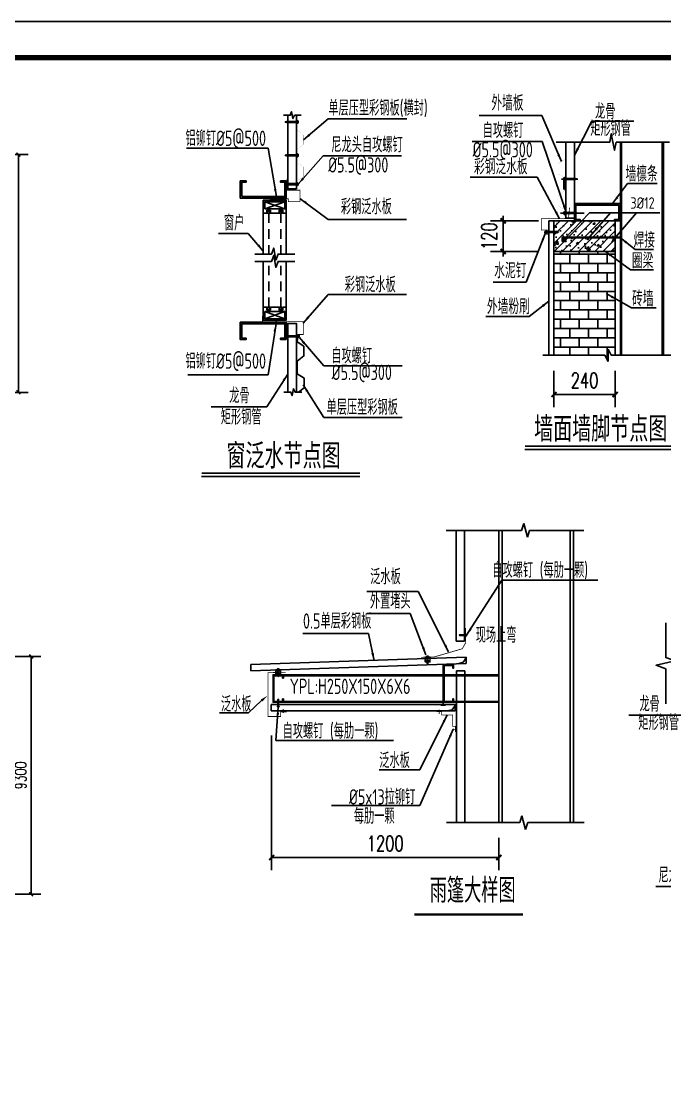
# Model space of a CAD drawing. Extents: x 180850 to 1400258, y 48356 to 327067.
# Drawn here: x 743528 to 768697, y 274972 to 316984 of the extents above; entities that cross this region are included whole.
import ezdxf
from ezdxf.enums import TextEntityAlignment as Align

# ---------------------------------------------------------------- set-up
doc = ezdxf.new("R2010")
doc.units = 0
doc.header["$LTSCALE"] = 1000
doc.linetypes.add('x2', pattern=[1.25, 0.75, -0.5])
for name, color, linetype in [('8', 3, 'Continuous'), ('ADIM', 3, 'Continuous'), ('AXIS', 3, 'Continuous'), ('BOLT', 251, 'Continuous'), ('E_LINE', 7, 'Continuous'), ('GZ', 50, 'Continuous'), ('LT', 27, 'Continuous'), ('PUB_DIM', 3, 'Continuous'), ('PUB_TEXT', 7, 'Continuous'), ('PUB_TITLE', 4, 'Continuous'), ('TEXT', 7, 'Continuous'), ('THIN', 7, 'Continuous'), ('WINDOW', 4, 'Continuous')]:
    doc.layers.add(name, color=color, linetype=linetype)
doc.styles.add('_TCH_DIM_T3', font='SIMPLEX', dxfattribs={"width": 0.705882, "bigfont": 'GBCBIG'})
doc.styles.add('C', font='tssdeng.shx', dxfattribs={"height": 3, "bigfont": 'tssdchn.shx'})
doc.styles.add('TSSD_Norm', font='tssdeng.shx', dxfattribs={"bigfont": 'hztxt.shx'})
doc.styles.add('标准字体', font='tssdeng.shx', dxfattribs={"width": 0.7, "bigfont": 'tssdchn.shx'})
doc.dimstyles.new('_TCH_ARCH&&150', dxfattribs={"dimtxt": 446.25, "dimasz": 150, "dimexe": 375, "dimexo": 450, "dimgap": 189.375, "dimtad": 1, "dimdec": 0, "dimzin": 0, "dimdsep": 46, "dimtxsty": '_TCH_DIM_T3', "dimblk": 'ARCHTICK', "dimcen": 0.09, "dimclrd": 3, "dimclre": 3, "dimclrt": 7, "dimazin": 2, "dimtfac": 1, "dimtdec": 0, "dimtix": 1, "dimtmove": 2, "dimatfit": 3, "dimfxl": 1, "dimtolj": 1, "dimtzin": 0, "dimarcsym": 0})
doc.dimstyles.new('TCH-200-1', dxfattribs={"dimtxt": 595, "dimasz": 200, "dimexe": 500, "dimexo": 600, "dimgap": 252.5, "dimtad": 1, "dimdec": 0, "dimzin": 0, "dimdsep": 46, "dimtxsty": '_TCH_DIM_T3', "dimblk": 'ARCHTICK', "dimcen": 0.09, "dimclrd": 3, "dimclre": 3, "dimclrt": 7, "dimazin": 2, "dimtfac": 1, "dimtdec": 0, "dimtix": 1, "dimtmove": 2, "dimatfit": 3, "dimfxl": 1, "dimtolj": 1, "dimtzin": 0, "dimarcsym": 0})

# ---------------------------------------------------------------- blocks, each defined once
blk = doc.blocks.new('_ArchTick')
at = {"color": 0, "linetype": 'ByBlock', "const_width": 0.4}
blk.add_lwpolyline([(-0.5, -0.5), (0.5, 0.5)], dxfattribs=at)
blk = doc.blocks.new('*D394')
at = {"layer": 'AXIS', "color": 3, "lineweight": -2, "transparency": 16777216}
for p, q in [((753320, 289057), (753320, 283782)), ((762211, 285048), (762211, 283782)), ((753320, 284282), (762211, 284282))]:
    blk.add_line(p, q, dxfattribs=at)
at = {"layer": 'Defpoints', "color": 0, "transparency": 16777216}
for p in [(753320, 289657), (762211, 285648), (762211, 284282)]:
    blk.add_point(p, dxfattribs=at)
at = {"layer": 'AXIS', "color": 3, "lineweight": -2, "transparency": 16777216, "xscale": 200, "yscale": 200, "zscale": 200, "rotation": 180}
blk.add_blockref('_ArchTick', (753320, 284282), dxfattribs=at)
at = {"layer": 'AXIS', "color": 3, "lineweight": -2, "transparency": 16777216, "xscale": 200, "yscale": 200, "zscale": 200}
blk.add_blockref('_ArchTick', (762211, 284282), dxfattribs=at)
at = {"layer": 'AXIS', "color": 7, "transparency": 16777216, "insert": (757765, 284832), "char_height": 595, "attachment_point": 5, "style": '_TCH_DIM_T3'}
blk.add_mtext('\\A1;1200', dxfattribs=at)
blk = doc.blocks.new('MD')
at = {"linetype": 'Continuous', "ltscale": 20}
blk.add_hatch(color=256, dxfattribs=at).paths.add_polyline_path([(8.6, -7.8), (8.6, -2.6), (-13.3, -4.2), (-13.2, 4.1), (8.6, 2.4), (8.6, 7.6, -0.696305)])
blk = doc.blocks.new('*X252')
at = {"color": 0}
for p, q in [((903710.7, -307545.5), (903713.7, -307542.6)), ((903710.7, -307554.3), (903716.7, -307548.3)), ((903710.7, -307563.2), (903716.7, -307557.2)), ((903710.7, -307572), (903716.7, -307566)), ((903710.7, -307580.9), (903716.7, -307574.9)), ((903710.7, -307589.7), (903716.7, -307583.7)), ((903710.7, -307598.5), (903716.7, -307592.5)), ((903712.2, -307606), (903716.1, -307602))]:
    blk.add_line(p, q, dxfattribs=at)
blk = doc.blocks.new('AUDIT_I_040821143925-1')
at = {"linetype": 'Continuous', "ltscale": 20, "xscale": -0.899999999919668, "yscale": 0.8999999999068677, "zscale": 0.9, "rotation": 269.9996944201824}
blk.add_blockref('*X252', (276843.2, -813343.8), dxfattribs=at)
blk = doc.blocks.new('GD')
at = {"linetype": 'Continuous', "ltscale": 20}
for p, q in [((0, 1.3), (15, 3.6)), ((0, -1.3), (0, 1.3)), ((15, 3.6), (137.5, 3.6)), ((108.1, -3.6), (108.1, 3.6)), ((137.5, -9.7), (137.5, 9.7)), ((137.5, 9.7), (140.8, 9.7)), ((140.8, -9.7), (140.8, 9.7)), ((148.5, 7.5), (140.8, 7.5)), ((148.5, 3.4), (140.8, 3.4)), ((150, -5.5), (150, 5.4)), ((0, -1.3), (15, -3.6)), ((15, -3.6), (137.5, -3.6)), ((137.5, -9.7), (140.8, -9.7)), ((148.5, -3.4), (140.8, -3.4)), ((148.5, -7.5), (140.8, -7.5))]:
    blk.add_line(p, q, dxfattribs=at)
blk.add_ellipse((148.5, 5.4), major_axis=(0, 2.08), ratio=0.698493, start_param=3.141597, end_param=6.28319, dxfattribs=at)
at = {"linetype": 'Continuous', "ltscale": 20, "extrusion": (0, 0, -1)}
for centre, major_axis, ratio, start_param, end_param in [((148.5, 0), (0, 3.37), 0.429967, -0.000017, 3.141602), ((148.5, -5.5), (0, 2.08), 0.698493, -0.000005, 3.141588)]:
    blk.add_ellipse(centre, major_axis=major_axis, ratio=ratio, start_param=start_param, end_param=end_param, dxfattribs=at)
at = {"layer": 'PUB_TEXT', "xscale": 1.825602383585646, "yscale": 1.341960000107064, "zscale": 1.34196}
blk.add_blockref('AUDIT_I_040821143925-1', (0, 0), dxfattribs=at)
blk = doc.blocks.new('*D364')
at = {"layer": 'Defpoints', "color": 0, "transparency": 16777216}
for p in [(740843, 311778), (740810, 302478), (743410, 302478)]:
    blk.add_point(p, dxfattribs=at)
at = {"layer": 'PUB_DIM', "color": 3, "lineweight": -2, "transparency": 16777216}
for p, q in [((741293, 311778), (743785, 311778)), ((743410, 311778), (743410, 302478)), ((741260, 302478), (743785, 302478))]:
    blk.add_line(p, q, dxfattribs=at)
at = {"layer": 'PUB_DIM', "color": 3, "lineweight": -2, "transparency": 16777216, "xscale": 150, "yscale": 150, "zscale": 150}
for p, rotation in [((743410, 311778), 90), ((743410, 302478), 270)]:
    blk.add_blockref('_ArchTick', p, dxfattribs=dict(at, rotation=rotation))
at = {"layer": 'PUB_DIM', "color": 7, "transparency": 16777216, "insert": (742998, 307128), "char_height": 446.2, "attachment_point": 5, "rotation": 90, "style": '_TCH_DIM_T3'}
blk.add_mtext('\\A1;9300', dxfattribs=at)
blk = doc.blocks.new('$五金$00000002')
at = {"layer": 'E_LINE'}
blk.add_blockref('MD', (-0.4, 0.1, 0), dxfattribs=at)
blk = doc.blocks.new('*D367')
at = {"layer": 'AXIS', "color": 3, "lineweight": -2, "transparency": 16777216}
for p, q in [((764369, 303325), (764369, 301893)), ((766768, 303325), (766768, 301893)), ((764369, 302393), (766768, 302393))]:
    blk.add_line(p, q, dxfattribs=at)
at = {"layer": 'Defpoints', "color": 0, "transparency": 16777216}
for p in [(764369, 303925), (766768, 303925), (766768, 302393)]:
    blk.add_point(p, dxfattribs=at)
at = {"layer": 'AXIS', "color": 3, "lineweight": -2, "transparency": 16777216, "xscale": 200, "yscale": 200, "zscale": 200, "rotation": 180}
blk.add_blockref('_ArchTick', (764369, 302393), dxfattribs=at)
at = {"layer": 'AXIS', "color": 3, "lineweight": -2, "transparency": 16777216, "xscale": 200, "yscale": 200, "zscale": 200}
blk.add_blockref('_ArchTick', (766768, 302393), dxfattribs=at)
at = {"layer": 'AXIS', "color": 7, "transparency": 16777216, "insert": (765569, 302943), "char_height": 595, "attachment_point": 5, "style": '_TCH_DIM_T3'}
blk.add_mtext('\\A1;240', dxfattribs=at)
blk = doc.blocks.new('*D305')
at = {"layer": 'AXIS', "color": 3, "lineweight": -2, "transparency": 16777216}
for p, q in [((762381, 309186), (762381, 309386)), ((763769, 309186), (761881, 309186)), ((762381, 309186), (762381, 307987)), ((763769, 307987), (761881, 307987)), ((762381, 307987), (762381, 307787))]:
    blk.add_line(p, q, dxfattribs=at)
at = {"layer": 'Defpoints', "color": 0, "transparency": 16777216}
for p in [(764369, 309186), (762381, 307987), (764369, 307987)]:
    blk.add_point(p, dxfattribs=at)
at = {"layer": 'AXIS', "color": 3, "lineweight": -2, "transparency": 16777216, "xscale": 200, "yscale": 200, "zscale": 200}
for p, rotation in [((762381, 309186), 270), ((762381, 307987), 90)]:
    blk.add_blockref('_ArchTick', p, dxfattribs=dict(at, rotation=rotation))
at = {"layer": 'AXIS', "color": 7, "transparency": 16777216, "insert": (761831, 308586), "char_height": 595, "attachment_point": 5, "rotation": 90, "style": '_TCH_DIM_T3'}
blk.add_mtext('\\A1;120', dxfattribs=at)
blk = doc.blocks.new('*U271')
at = {"layer": '8', "color": 7, "linetype": 'Continuous'}
for points in [[(394895, -455903, -43641), (394896, -455916, -43641), (394896, -455889, -43641)], [(394896, -455889, -43641), (394900, -455929, -43641), (394900, -455876, -43641)], [(394896, -455916, -43641), (394896, -455889, -43641), (394900, -455929, -43641)], [(394900, -455876, -43641), (394907, -455941, -43641), (394907, -455865, -43641)], [(394900, -455929, -43641), (394900, -455876, -43641), (394907, -455941, -43641)], [(394907, -455865, -43641), (394915, -455951, -43641), (394915, -455854, -43641)], [(394907, -455941, -43641), (394907, -455865, -43641), (394915, -455951, -43641)], [(394915, -455854, -43641), (394926, -455960, -43641), (394926, -455846, -43641)], [(394915, -455951, -43641), (394915, -455854, -43641), (394926, -455960, -43641)], [(394926, -455846, -43641), (394938, -455966, -43641), (394938, -455839, -43641)], [(394926, -455960, -43641), (394926, -455846, -43641), (394938, -455966, -43641)], [(394938, -455839, -43641), (394950, -455970, -43641), (394950, -455835, -43641)], [(394938, -455966, -43641), (394938, -455839, -43641), (394950, -455970, -43641)], [(394950, -455835, -43641), (394964, -455971, -43641), (394964, -455834, -43641)], [(394950, -455970, -43641), (394950, -455835, -43641), (394964, -455971, -43641)]]:
    blk.add_solid(points, dxfattribs=at)
at = {"layer": '8', "color": 7, "linetype": 'Continuous', "extrusion": (0, 0, -1)}
for points in [[(-394964, -455971, 43641), (-394964, -455834, 43641), (-394977, -455970, 43641)], [(-394964, -455834, 43641), (-394977, -455970, 43641), (-394977, -455835, 43641)], [(-394977, -455970, 43641), (-394977, -455835, 43641), (-394990, -455966, 43641)], [(-394977, -455835, 43641), (-394990, -455966, 43641), (-394990, -455839, 43641)], [(-394990, -455966, 43641), (-394990, -455839, 43641), (-395002, -455960, 43641)], [(-394990, -455839, 43641), (-395002, -455960, 43641), (-395002, -455846, 43641)], [(-395002, -455960, 43641), (-395002, -455846, 43641), (-395012, -455951, 43641)], [(-395002, -455846, 43641), (-395012, -455951, 43641), (-395012, -455854, 43641)], [(-395012, -455951, 43641), (-395012, -455854, 43641), (-395021, -455941, 43641)], [(-395012, -455854, 43641), (-395021, -455941, 43641), (-395021, -455865, 43641)], [(-395021, -455941, 43641), (-395021, -455865, 43641), (-395027, -455929, 43641)], [(-395021, -455865, 43641), (-395027, -455929, 43641), (-395027, -455876, 43641)], [(-395027, -455929, 43641), (-395027, -455876, 43641), (-395031, -455916, 43641)], [(-395027, -455876, 43641), (-395031, -455916, 43641), (-395031, -455889, 43641)], [(-395031, -455916, 43641), (-395031, -455889, 43641), (-395033, -455903, 43641)]]:
    blk.add_solid(points, dxfattribs=at)
blk = doc.blocks.new('*U272')
at = {"layer": '8', "color": 7, "linetype": 'Continuous'}
for points in [[(392945, -455903, -43641), (392947, -455916, -43641), (392947, -455889, -43641)], [(392947, -455889, -43641), (392951, -455929, -43641), (392951, -455876, -43641)], [(392947, -455916, -43641), (392947, -455889, -43641), (392951, -455929, -43641)], [(392951, -455876, -43641), (392957, -455941, -43641), (392957, -455864, -43641)], [(392951, -455929, -43641), (392951, -455876, -43641), (392957, -455941, -43641)], [(392957, -455864, -43641), (392966, -455951, -43641), (392966, -455854, -43641)], [(392957, -455941, -43641), (392957, -455864, -43641), (392966, -455951, -43641)], [(392966, -455854, -43641), (392976, -455960, -43641), (392976, -455846, -43641)], [(392966, -455951, -43641), (392966, -455854, -43641), (392976, -455960, -43641)], [(392976, -455846, -43641), (392988, -455966, -43641), (392988, -455839, -43641)], [(392976, -455960, -43641), (392976, -455846, -43641), (392988, -455966, -43641)], [(392988, -455839, -43641), (393001, -455970, -43641), (393001, -455835, -43641)], [(392988, -455966, -43641), (392988, -455839, -43641), (393001, -455970, -43641)], [(393001, -455835, -43641), (393014, -455971, -43641), (393014, -455834, -43641)], [(393001, -455970, -43641), (393001, -455835, -43641), (393014, -455971, -43641)]]:
    blk.add_solid(points, dxfattribs=at)
at = {"layer": '8', "color": 7, "linetype": 'Continuous', "extrusion": (0, 0, -1)}
for points in [[(-393014, -455971, 43641), (-393014, -455834, 43641), (-393028, -455970, 43641)], [(-393014, -455834, 43641), (-393028, -455970, 43641), (-393028, -455835, 43641)], [(-393028, -455970, 43641), (-393028, -455835, 43641), (-393040, -455966, 43641)], [(-393028, -455835, 43641), (-393040, -455966, 43641), (-393040, -455839, 43641)], [(-393040, -455966, 43641), (-393040, -455839, 43641), (-393052, -455960, 43641)], [(-393040, -455839, 43641), (-393052, -455960, 43641), (-393052, -455846, 43641)], [(-393052, -455960, 43641), (-393052, -455846, 43641), (-393063, -455951, 43641)], [(-393052, -455846, 43641), (-393063, -455951, 43641), (-393063, -455854, 43641)], [(-393063, -455951, 43641), (-393063, -455854, 43641), (-393071, -455941, 43641)], [(-393063, -455854, 43641), (-393071, -455941, 43641), (-393071, -455864, 43641)], [(-393071, -455941, 43641), (-393071, -455864, 43641), (-393078, -455929, 43641)], [(-393071, -455864, 43641), (-393078, -455929, 43641), (-393078, -455876, 43641)], [(-393078, -455929, 43641), (-393078, -455876, 43641), (-393082, -455916, 43641)], [(-393078, -455876, 43641), (-393082, -455916, 43641), (-393082, -455889, 43641)], [(-393082, -455916, 43641), (-393082, -455889, 43641), (-393083, -455903, 43641)]]:
    blk.add_solid(points, dxfattribs=at)
blk = doc.blocks.new('*U273')
at = {"layer": '8', "color": 7, "linetype": 'Continuous'}
for points in [[(397347, -455903, -43641), (397348, -455916, -43641), (397348, -455889, -43641)], [(397348, -455889, -43641), (397352, -455929, -43641), (397352, -455876, -43641)], [(397348, -455916, -43641), (397348, -455889, -43641), (397352, -455929, -43641)], [(397352, -455876, -43641), (397358, -455941, -43641), (397358, -455865, -43641)], [(397352, -455929, -43641), (397352, -455876, -43641), (397358, -455941, -43641)], [(397358, -455865, -43641), (397367, -455951, -43641), (397367, -455854, -43641)], [(397358, -455941, -43641), (397358, -455865, -43641), (397367, -455951, -43641)], [(397367, -455854, -43641), (397377, -455960, -43641), (397377, -455846, -43641)], [(397367, -455951, -43641), (397367, -455854, -43641), (397377, -455960, -43641)], [(397377, -455846, -43641), (397389, -455966, -43641), (397389, -455839, -43641)], [(397377, -455960, -43641), (397377, -455846, -43641), (397389, -455966, -43641)], [(397389, -455839, -43641), (397402, -455970, -43641), (397402, -455835, -43641)], [(397389, -455966, -43641), (397389, -455839, -43641), (397402, -455970, -43641)], [(397402, -455835, -43641), (397415, -455971, -43641), (397415, -455834, -43641)], [(397402, -455970, -43641), (397402, -455835, -43641), (397415, -455971, -43641)]]:
    blk.add_solid(points, dxfattribs=at)
at = {"layer": '8', "color": 7, "linetype": 'Continuous', "extrusion": (0, 0, -1)}
for points in [[(-397415, -455971, 43641), (-397415, -455834, 43641), (-397429, -455970, 43641)], [(-397415, -455834, 43641), (-397429, -455970, 43641), (-397429, -455835, 43641)], [(-397429, -455970, 43641), (-397429, -455835, 43641), (-397442, -455966, 43641)], [(-397429, -455835, 43641), (-397442, -455966, 43641), (-397442, -455839, 43641)], [(-397442, -455966, 43641), (-397442, -455839, 43641), (-397454, -455960, 43641)], [(-397442, -455839, 43641), (-397454, -455960, 43641), (-397454, -455846, 43641)], [(-397454, -455960, 43641), (-397454, -455846, 43641), (-397464, -455951, 43641)], [(-397454, -455846, 43641), (-397464, -455951, 43641), (-397464, -455854, 43641)], [(-397464, -455951, 43641), (-397464, -455854, 43641), (-397473, -455941, 43641)], [(-397464, -455854, 43641), (-397473, -455941, 43641), (-397473, -455865, 43641)], [(-397473, -455941, 43641), (-397473, -455865, 43641), (-397479, -455929, 43641)], [(-397473, -455865, 43641), (-397479, -455929, 43641), (-397479, -455876, 43641)], [(-397479, -455929, 43641), (-397479, -455876, 43641), (-397483, -455916, 43641)], [(-397479, -455876, 43641), (-397483, -455916, 43641), (-397483, -455889, 43641)], [(-397483, -455916, 43641), (-397483, -455889, 43641), (-397484, -455903, 43641)]]:
    blk.add_solid(points, dxfattribs=at)
blk = doc.blocks.new('*D964')
at = {"layer": 'Defpoints', "color": 0, "transparency": 16777216}
for p in [(741340, 292144), (741307, 282844), (743907, 282844)]:
    blk.add_point(p, dxfattribs=at)
at = {"layer": 'PUB_DIM', "color": 3, "lineweight": -2, "transparency": 16777216}
for p, q in [((741790, 292144), (744282, 292144)), ((743907, 292144), (743907, 282844)), ((741757, 282844), (744282, 282844))]:
    blk.add_line(p, q, dxfattribs=at)
at = {"layer": 'PUB_DIM', "color": 3, "lineweight": -2, "transparency": 16777216, "xscale": 150, "yscale": 150, "zscale": 150}
for p, rotation in [((743907, 292144), 90), ((743907, 282844), 270)]:
    blk.add_blockref('_ArchTick', p, dxfattribs=dict(at, rotation=rotation))
at = {"layer": 'PUB_DIM', "color": 7, "transparency": 16777216, "insert": (743494, 287494), "char_height": 446.2, "attachment_point": 5, "rotation": 90, "style": '_TCH_DIM_T3'}
blk.add_mtext('\\A1;9300', dxfattribs=at)

msp = doc.modelspace()

# ---------------------------------------------------------------- hatches: boundary and pattern name
at = {"ltscale": 30}
h = msp.add_hatch(dxfattribs=at)
h.set_pattern_fill('AN31C', color=8, scale=1125, style=0)
h.set_pattern_definition([(45, (209191.78, 267014.51), (-159.09903, 159.09903), []), (50, (209191.8, 267014.5), (806.9177, -70.59615), [84.375, -928.125]), (355, (209191.8, 267014.5), (-156.0953, 846.2162), [67.5, -742.5]), (100.4514, (209259, 267008.6), (650.823, 775.6195), [71.7077, -788.7849]), (46.1842, (209191.8, 267239.5), (1200.6462, -186.2089), [126.5625, -1392.1875]), (96.6356, (209291.8, 267224), (1051.4955, 1095.8826), [107.5616, -1183.177]), (351.1842, (209191.8, 267239.5), (1051.4947, 1095.8834), [101.25, -1113.75]), (21, (209304.3, 267183.26), (671.5204, -452.94625), [84.375, -928.125]), (326, (209304.3, 267183.3), (273.7297, 815.7938), [67.5, -742.5]), (71.4514, (209360.24, 267145.5), (945.2505, 362.8468), [71.7077, -788.7849]), (37.5, (209191.78, 267014.5), (13.67984, 374.50559), [0, -733.5, 0, -753.75, 0, -745.3125]), (7.5, (209191.8, 267014.5), (295.95323, 443.71318), [0, -429.75, 0, -716.625, 0, -284.0625]), (327.5, (208940.9, 267014.5), (600.55024, -25.37423), [0, -281.25, 0, -877.5, 0, -1164.375]), (317.5, (208828.4, 267014.5), (656.08444, 112.6181), [0, -365.625, 0, -582.75, 0, -826.875])])
h.paths.add_polyline_path([(766768.34, 309186.23), (766718.35, 309186.23), (766518.4, 309186.23), (765118.75, 309186.23), (765068.76, 309186.23), (764368.94, 309186.23), (764368.94, 307986.53), (766768.34, 307986.53)])
at = {"layer": 'BOLT'}
h = msp.add_hatch(dxfattribs=at)
h.set_pattern_fill('AR-B816', color=256, scale=300, style=0)
h.set_pattern_definition([(0, (255486.44, 397047.12), (0, 363.9312), []), (90, (255486.44, 397047.12), (-363.9312, 363.9312), [363.9312, -363.9312])])
h.paths.add_polyline_path([(766484.66, 304165.39), (766604.63, 303925.45), (766768.34, 303925.45), (766768.34, 307986.53), (764368.94, 307986.53), (764368.94, 303925.45), (766364.69, 303925.45), (766484.66, 303685.51)])

# ---------------------------------------------------------------- linework, layer by layer
at = {"color": 0, "ltscale": 30}
for p, q in [((766968.29, 312257.91), (766968.29, 303925.45)), ((767011.94, 312257.91), (767011.94, 303925.45)), ((768608.36, 312257.91), (768608.36, 303925.45)), ((768651.23, 312257.91), (768651.23, 303925.45)), ((764168.99, 309186.23), (764168.99, 303925.45)), ((764368.94, 309186.23), (764368.94, 303925.45)), ((766768.34, 309186.23), (766768.34, 303925.45)), ((763990.9, 308742.28), (764456.68, 308742.28)), ((766768.34, 307986.53), (764368.94, 307986.53)), ((766484.66, 304165.39), (766604.63, 303925.45)), ((766484.66, 303685.51), (766484.66, 304165.39)), ((763930.7, 303925.45), (766364.69, 303925.45)), ((766364.69, 303925.45), (766484.66, 303685.51)), ((766604.63, 303925.45), (769031.86, 303925.45)), ((760545.76, 297077.9), (760545.76, 292750.43)), ((760870.59, 297077.9), (760870.59, 292750.43)), ((760870.59, 292750.43), (760545.76, 292750.43)), ((760550.5, 291579.47), (760550.5, 285648.47)), ((760550.5, 291579.47), (760875.33, 291579.47)), ((760875.33, 291579.47), (760875.33, 285648.47))]:
    msp.add_line(p, q, dxfattribs=at)
at = {"color": 7}
msp.add_line((764753.37, 310834.38), (764751.89, 310414.97), dxfattribs=at)
at = {"linetype": 'ByBlock'}
for p, q in [((764168.99, 309186.23), (766968.29, 309186.23)), ((759332.26, 292121.21, 55.06), (759516.1, 291930.31, 55.06)), ((759516.1, 292121.21, 55.06), (759332.26, 291930.31, 55.06)), ((753487.06, 291624.46, 54.68), (753670.9, 291433.56, 54.68)), ((753670.9, 291624.46, 54.68), (753487.06, 291433.56, 54.68))]:
    msp.add_line(p, q, dxfattribs=at)
for p, q in [((760034.72, 290684, 55.06), (760034.72, 290246.23, 55.06)), ((759942.68, 290246.23, 55.06), (760126.75, 290246.23, 55.06))]:
    msp.add_line(p, q)
at = {"const_width": 3}
for points in [[(754417.26, 313313.7), (754304.13, 313241.52), (754304.13, 312741.46), (754565.49, 312537.24), (754565.49, 312163.22), (754302.32, 311995.31), (754302.32, 311495.25), (754565.49, 311289.61), (754565.49, 310915.59), (754302.32, 310747.68), (754302.32, 310497.65)], [(764793.18, 312257.91), (764793.18, 311607.73), (764531.82, 311403.51), (764531.82, 311029.49), (764794.99, 310861.57), (764794.99, 310361.51), (764531.82, 310155.88), (764531.82, 309781.86), (764794.99, 309613.95), (764794.99, 309363.91)]]:
    msp.add_lwpolyline(points, dxfattribs=at)
msp.add_lwpolyline([(768885.3, 312257.91), (766805.26, 312257.91), (766739.44, 311945.18), (766609.35, 312592.13), (766551.87, 312257.91), (764460.63, 312257.91)])
at = {"color": 1, "const_width": 30}
for points in [[(753246.25, 310047.75), (753977.43, 310047.75), (753977.43, 309935.26), (754427.38, 309935.26), (754427.38, 310385.22), (753921.18, 310385.22), (753921.18, 310835.17)], [(764979.51, 309700.83), (764936.28, 309277.04), (763875.19, 309267), (763875.19, 308827), (764101.59, 308827), (764101.59, 308625.84)], [(754355.36, 304514.03), (754355.36, 304739.01), (754557.84, 304739.01), (754557.84, 305245.21), (753951.9, 305245.21), (752963.7, 305245.21), (752963.7, 305470.19)], [(759784.64, 289986.44), (759973.91, 289986.44), (759973.91, 289858.72), (760404.38, 289858.72), (760404.38, 289412.22), (760506.02, 289412.22), (760506.02, 289190.34)]]:
    msp.add_lwpolyline(points, dxfattribs=at)
at = {"color": 1, "const_width": 30, "elevation": 55.06}
for points in [[(760910.74, 293261.25), (760912.64, 292679.11), (760779.43, 292447.69), (759684.98, 292127.91), (759170.66, 292114.69)], [(753872.16, 291525.87), (753178.43, 291513.81), (753178.43, 289799.04), (753670.9, 289799.04), (753670.9, 289982.31), (753913.94, 289982.31)]]:
    msp.add_lwpolyline(points, dxfattribs=at)
at = {"linetype": 'ByBlock'}
for points, elevation in [([(759335.9, 292121.3), (759519.74, 292121.3), (759516.1, 291930.31), (759332.26, 291930.31)], 55.06), ([(753487.06, 291624.46), (753670.9, 291624.46), (753670.9, 291433.56), (753487.06, 291433.56)], 54.68)]:
    msp.add_lwpolyline(points, close=True, dxfattribs=dict(at, elevation=elevation))
at = {"color": 3, "const_width": 94.08}
msp.add_lwpolyline([(758902.73, 282050.32), (763158.16, 282050.32)], dxfattribs=at)
at = {"layer": '8', "color": 7, "linetype": 'Continuous'}
for p, q in [((764684.52, 308508.85), (764684.52, 308412.02)), ((764716.02, 308477.35), (764716.02, 308443.52)), ((764722.32, 308546.65), (766968.29, 308546.65)), ((764722.32, 308374.22), (764840.69, 308374.22)), ((764753.82, 308515.15), (766968.29, 308515.15)), ((764753.82, 308405.72), (764840.69, 308405.72)), ((764840.69, 308405.72), (764840.69, 308374.22))]:
    msp.add_line(p, q, dxfattribs=at)
for centre in [(764783.44, 308482.38), (765696.54, 308482.38), (766726.2, 308482.38)]:
    msp.add_circle(centre, 28.85, dxfattribs=at)
for centre, start, end in [((764722.32, 308508.85), 90, 180), ((764722.32, 308412.02), 180, 270), ((764753.82, 308477.35), 90, 180), ((764753.82, 308443.52), 180, 270)]:
    msp.add_arc(centre, 37.8, start, end, dxfattribs=at)
at = {"layer": 'ADIM'}
for p, q in [((765299.89, 310822.34), (764663.07, 310822.34)), ((765327.44, 309488.93), (764620.31, 309488.93))]:
    msp.add_line(p, q, dxfattribs=at)
at = {"layer": 'AXIS'}
for p, q in [((765758.23, 309499, -32730.47), (768508.55, 309499, -32730.47)), ((766733.84, 308490.23), (767606.12, 309499, -32730.47))]:
    msp.add_line(p, q, dxfattribs=at)
at = {"layer": 'AXIS', "linetype": 'ByBlock'}
for p, q in [((752504.58, 291828.5, 55.06), (760933.38, 292122.84, 55.06)), ((760810.9, 291917.01, 55.06), (760865.42, 291990.2, 55.06)), ((760865.42, 291990.2, 55.06), (760910.98, 292053.67, 55.06)), ((760910.98, 292053.67, 55.06), (760933.38, 292122.84, 55.06)), ((760933.38, 292122.84, 55.06), (760933.38, 291875.4, 55.06)), ((752504.58, 291581.06, 55.06), (760933.38, 291875.4, 55.06)), ((752504.58, 291581.06, 55.06), (752504.58, 291828.5, 55.06)), ((760619.65, 291864.45, 55.06), (760810.9, 291917.01, 55.06)), ((760929.3, 291973.44, 55.06), (760935.49, 291876.44, 55.06)), ((752927.1, 290423.35, 55.06), (752412.24, 289945.06, 55.06)), ((752412.24, 289945.06, 55.06), (751275.26, 289945.06, 55.06)), ((753301.63, 290269.65), (760513.82, 290265.31)), ((753301.63, 290022.22), (753301.63, 290269.65)), ((753301.63, 290022.22), (760505.05, 290018.03)), ((760190.99, 290016.24), (760383.99, 290063.95)), ((760383.99, 290063.95), (760441.07, 290135.16)), ((760383.99, 290063.95), (760441.07, 290135.16)), ((760441.07, 290135.16), (760488.84, 290196.98)), ((760488.84, 290196.98), (760513.82, 290265.31)), ((760513.83, 290265.42), (760505.05, 290018.03))]:
    msp.add_line(p, q, dxfattribs=at)
msp.add_solid([(752895.87, 290462.12, 55.06), (752958.32, 290384.57, 55.06), (753159.76, 290610.7, 55.06)], dxfattribs=at)
at = {"layer": 'BOLT'}
msp.add_line((765546.41, 309488.93), (764839.29, 309488.93), dxfattribs=at)
at = {"layer": 'E_LINE'}
for points in [[(754321.3, 304749.42), (754321.3, 304447.31), (754584.47, 304279.39), (754584.47, 303905.37), (754323.11, 303701.15), (754323.11, 303201.09)], [(754323.11, 303503.21), (754323.11, 303201.09), (754586.28, 303033.18), (754586.28, 302659.16), (754368.5, 302488.99)]]:
    msp.add_lwpolyline(points, dxfattribs=at)
at = {"layer": 'GZ'}
for p, q in [((760155.53, 297077.9), (763101.63, 297077.9)), ((762210.93, 297077.9), (762210.93, 285648.47)), ((762347.62, 297077.9), (762347.62, 285648.47)), ((763101.63, 297077.9), (763185.63, 297341.9)), ((763185.63, 297341.9), (763329.63, 296813.9)), ((763329.63, 296813.9), (763413.63, 297077.9)), ((763413.63, 297077.9), (765541.82, 297077.9, 440.28)), ((765000.29, 297077.9, 307.82), (765000.29, 285648.47, 307.82)), ((765136.98, 297077.9, 307.82), (765136.98, 285648.47, 307.82)), ((763028.58, 285648.47), (763112.58, 285912.47)), ((763112.58, 285912.47), (763256.58, 285384.47)), ((760160.27, 285648.47), (763028.58, 285648.47)), ((763256.58, 285384.47), (763340.58, 285648.47)), ((763340.58, 285648.47), (765546.55, 285648.47, 440.28))]:
    msp.add_line(p, q, dxfattribs=at)
at = {"layer": 'LT'}
for p, q in [((765168.74, 309286.25), (765168.74, 312257.91)), ((753376.17, 291433.12), (762213.37, 291433.12)), ((753376.17, 291433.12), (753376.51, 290394.12, 54.68)), ((753376.17, 291395.02), (762213.37, 291395.02)), ((753376.5, 290391.22, 52.68), (762210.93, 290391.33)), ((753376.51, 290353.23, 54.68), (762210.93, 290353.23))]:
    msp.add_line(p, q, dxfattribs=at)
for points in [[(754477.33, 313313.7), (754218.76, 313313.7), (754151.34, 313183.39), (754097.13, 313452.95), (754046.26, 313313.7), (753778.67, 313313.7)], [(754286.77, 313313.7), (754286.77, 310438.06), (753949.31, 310438.06), (753949.31, 313313.7)], [(765168.74, 312257.91), (765168.74, 309286.25), (764831.27, 309286.25), (764831.27, 312257.91)], [(754286.77, 302488.99), (754286.77, 305172.67), (753949.31, 305172.67), (753949.31, 302488.99)], [(754497.79, 302488.99), (754239.22, 302488.99), (754171.79, 302619.3), (754117.58, 302349.74), (754066.72, 302488.99), (753799.12, 302488.99)], [(768742.45, 293467.07), (768742.45, 293017.07), (768742.45, 292101.52), (769117.45, 291981.52), (768368.39, 291804.04), (768742.45, 291657.52), (768742.45, 290741.96), (768742.45, 290291.96)]]:
    msp.add_lwpolyline(points, dxfattribs=at)
for points in [[(752149.49, 310132.12), (753836.82, 310132.12), (753836.82, 310694.56), (753668.09, 310694.56), (753668.09, 310750.81), (753893.06, 310750.81), (753893.06, 310075.88), (752093.24, 310075.88), (752093.24, 310750.81), (752318.22, 310750.81), (752318.22, 310694.56), (752149.49, 310694.56)], [(766968.29, 309186.23), (766968.29, 309861.16), (765168.47, 309861.16), (765168.47, 309186.23), (765393.45, 309186.23), (765393.45, 309242.47), (765224.71, 309242.47), (765224.71, 309804.92), (766912.04, 309804.92), (766912.04, 309242.47), (766743.31, 309242.47), (766743.31, 309186.23)], [(753893.06, 304542.16), (753893.06, 305217.09), (752093.24, 305217.09), (752093.24, 304542.16), (752318.22, 304542.16), (752318.22, 304598.4), (752149.49, 304598.4), (752149.49, 305160.84), (753836.82, 305160.84), (753836.82, 304598.4), (753668.09, 304598.4), (753668.09, 304542.16)]]:
    msp.add_lwpolyline(points, close=True, dxfattribs=at)
for points, elevation in [([(760068.2, 291794.04), (760068.2, 290386.97), (760405.66, 290386.97), (760405.66, 290488.21), (760439.41, 290488.21), (760439.41, 290353.23), (760034.45, 290353.23), (760034.45, 291827.79), (760439.41, 291827.79), (760439.41, 291692.8), (760405.66, 291692.8), (760405.66, 291794.04)], 12.22), ([(753410.26, 291399.37), (753410.26, 290386.97), (753747.73, 290386.97), (753747.73, 290488.21), (753781.47, 290488.21), (753781.47, 290353.23), (753376.51, 290353.23), (753376.51, 291433.12), (753781.47, 291433.12), (753781.47, 291298.13), (753747.73, 291298.13), (753747.73, 291399.37)], 54.68)]:
    msp.add_lwpolyline(points, close=True, dxfattribs=dict(at, elevation=elevation))
at = {"layer": 'PUB_DIM'}
for p, q in [((764786.25, 308482.66), (765758.23, 309499, -32730.47)), ((765699.36, 308482.66), (766586.75, 309499, -32730.47))]:
    msp.add_line(p, q, dxfattribs=at)
at = {"layer": 'PUB_TEXT', "color": 3}
for p, q in [((763230.49, 300247.75, 15046.45), (769352.36, 300247.75, 15046.45)), ((750580.86, 299186.09), (756775.55, 299186.09))]:
    msp.add_line(p, q, dxfattribs=at)
at = {"layer": 'PUB_TEXT', "color": 3, "const_width": 70.88, "elevation": 15046.45}
msp.add_lwpolyline([(763230.49, 300374.48), (769352.36, 300374.48)], dxfattribs=at)
at = {"layer": 'PUB_TEXT', "color": 3, "const_width": 70.88}
msp.add_lwpolyline([(750580.86, 299312.82), (756775.55, 299312.82)], dxfattribs=at)
at = {"layer": 'PUB_TITLE'}
msp.add_lwpolyline([(675092.51, 232984.16), (793892.51, 232984.16), (793892.51, 316984.16), (675092.51, 316984.16)], close=True, dxfattribs=at)
at = {"layer": 'PUB_TITLE', "const_width": 212.12}
msp.add_lwpolyline([(677912.82, 234398.34), (677912.82, 315569.98), (791892.51, 315569.98), (791892.51, 234398.34)], close=True, dxfattribs=at)
at = {"layer": 'WINDOW', "color": 4}
for p, q in [((752993.15, 309991.51), (752993.15, 307886.07)), ((753893.06, 309991.51), (753893.06, 307886.07)), ((752993.15, 305301.45), (752993.15, 307598.81)), ((753893.06, 305301.45), (753893.06, 307598.81))]:
    msp.add_line(p, q, dxfattribs=at)
at = {"layer": 'WINDOW', "color": 4, "linetype": 'x2', "ltscale": 0.5}
for p, q in [((753204.07, 309485.31), (753204.07, 307886.07)), ((753682.15, 309485.31), (753682.15, 307886.07)), ((753204.07, 305807.65), (753204.07, 307598.81)), ((753682.15, 305807.65), (753682.15, 307598.81))]:
    msp.add_line(p, q, dxfattribs=at)
at = {"layer": 'WINDOW', "color": 4}
for points in [[(753274.37, 309597.8), (753133.76, 309597.8), (753133.76, 309485.31), (752993.15, 309485.31), (752993.15, 309991.51), (753893.06, 309991.51), (753893.06, 309485.31), (753752.45, 309485.31), (753752.45, 309597.8), (753611.84, 309597.8), (753611.84, 309485.31), (753274.37, 309485.31), (753274.37, 309597.8)], [(753836.82, 309935.26), (753049.4, 309654.04)], [(753049.4, 309935.26), (753836.82, 309654.04)], [(754230.53, 307598.81), (753569.66, 307598.81), (753483.68, 307362.59), (753400.37, 307835.04), (753316.56, 307598.81), (752655.69, 307598.81)], [(753274.37, 305695.17), (753133.76, 305695.17), (753133.76, 305807.65), (752993.15, 305807.65), (752993.15, 305301.45), (753893.06, 305301.45), (753893.06, 305807.65), (753752.45, 305807.65), (753752.45, 305695.17), (753611.84, 305695.17), (753611.84, 305807.65), (753274.37, 305807.65), (753274.37, 305695.17)], [(753836.82, 305357.7), (753049.4, 305638.92)], [(753049.4, 305357.7), (753836.82, 305638.92)]]:
    msp.add_lwpolyline(points, dxfattribs=at)
for points in [[(753049.4, 309654.04), (753049.4, 309935.26), (753836.82, 309935.26), (753836.82, 309654.04)], [(753161.89, 309569.68), (753246.25, 309569.68), (753246.25, 309485.31), (753161.89, 309485.31)], [(753724.33, 309485.31), (753724.33, 309569.68), (753639.96, 309569.68), (753639.96, 309485.31)], [(753049.4, 305638.92), (753049.4, 305357.7), (753836.82, 305357.7), (753836.82, 305638.92)], [(753161.89, 305723.29), (753246.25, 305723.29), (753246.25, 305807.65), (753161.89, 305807.65)], [(753724.33, 305807.65), (753724.33, 305723.29), (753639.96, 305723.29), (753639.96, 305807.65)]]:
    msp.add_lwpolyline(points, close=True, dxfattribs=at)
at = {"layer": 'WINDOW'}
msp.add_lwpolyline([(754230.53, 307886.07), (753569.66, 307886.07), (753483.68, 307649.85), (753400.37, 308122.3), (753316.56, 307886.07), (752655.69, 307886.07)], dxfattribs=at)

# ---------------------------------------------------------------- block references
at = {"color": 0, "ltscale": 30, "xscale": -3.374662497866666, "yscale": 5.624437499995111, "zscale": 5.624437499999999}
msp.add_blockref('GD', (764541.24, 308745.17), dxfattribs=at)
for name, p, xscale, yscale, zscale, rotation in [('GD', (760652.72, 292977.45), 1.984301548745609, 3.307169249997124, 3.307169249999999, 0.08408071477353735), ('GD', (759424.19, 291863.68, 55.06), 1.98430154874561, 3.307169249997124, 3.307169249999999, 90.08408071477353), ('GD', (753578.99, 291366.93, 54.68), 1.984301548745609, 3.307169249997124, 3.307169249999999, 90.08408071477353), ('GD', (753578.99, 290471.24, 54.68), -1.98430154874561, 3.307169249997124, 3.307169249999999, 89.91591928522651), ('MD', (753773.73, 290015.93), 5.624437499995112, 5.624437499995112, 5.624437499999999, 270.6389793387227), ('MD', (759879.27, 289986.44), 5.624437499995112, 5.624437499995112, 5.624437499999999, 270.6389793387227), ('MD', (760506.02, 289296.46), 5.624437499995112, 5.624437499995112, 5.624437499999999, 180.6389793387227)]:
    msp.add_blockref(name, p, dxfattribs=dict(xscale=xscale, yscale=yscale, zscale=zscale, rotation=rotation))
at = {"layer": '8', "color": 7, "linetype": 'Continuous', "xscale": 0.42, "yscale": 0.42, "zscale": 0.42}
for name, p in [('*U272', (599716.38, 499961.5, 18329.06)), ('*U271', (599811.73, 499961.5, 18329.06)), ('*U273', (599811.73, 499961.5, 18329.06))]:
    msp.add_blockref(name, p, dxfattribs=at)
at = {"layer": 'PUB_TEXT', "xscale": -3.374662497866666, "yscale": 5.624437499995111, "zscale": 5.624437499999999, "rotation": 180}
for p in [(753850.75, 313055.24, -86.05), (753850.75, 311750.28, -86.05), (753850.75, 310620.02, -86.05)]:
    msp.add_blockref('GD', p, dxfattribs=at)
at = {"layer": 'PUB_TEXT', "yscale": 5.624437499995111, "zscale": 5.624437499999999}
for p, xscale in [((765259.07, 310822.34), -3.374662497866666), ((765259.07, 309488.93), -3.374662497866666), ((753890.58, 304672.95, -86.05), 3.374662497866666)]:
    msp.add_blockref('GD', p, dxfattribs=dict(at, xscale=xscale))
at = {"layer": 'WINDOW', "xscale": 5.624437499995111, "yscale": 5.624437499995111, "zscale": 5.624437499999999}
for p, rotation in [((753501.88, 310088.46), 270), ((753498.06, 305204.21), 90)]:
    msp.add_blockref('$五金$00000002', p, dxfattribs=dict(at, rotation=rotation))

# ---------------------------------------------------------------- texts
at = {"layer": 'PUB_TEXT', "style": 'C', "width": 0.8}
msp.add_text('3%%c12', height=450, dxfattribs=at).set_placement((767361.81, 309658.13, -32730.47))
at = {"layer": 'TEXT'}
for s, height, style, width, p in [('单层压型彩钢板(横封)', 600, '标准字体', 0.7, (755538.49, 313302.62)), ('外墙板', 600, 'TSSD_Norm', 0.7, (761918.75, 313496.42)), ('龙骨', 600, '标准字体', 0.7, (765976.66, 313169.48)), ('自攻螺钉', 600, '标准字体', 0.7, (761577.41, 312422.39, 86.05)), ('矩形钢管', 600, '标准字体', 0.7, (765788.21, 312502.25)), ('铝铆钉%%C5@500', 600, '标准字体', 0.7, (749948.12, 312114.52)), ('尼龙头自攻螺钉', 600, '标准字体', 0.7, (755656.07, 311863.2)), ('%%C5.5@300', 600, '标准字体', 0.7, (761187.04, 311668.55, 86.05)), ('%%C5.5@300', 600, '标准字体', 0.7, (755532.53, 311074.5)), ('彩钢泛水板', 600, 'TSSD_Norm', 0.7, (761238.25, 311003)), ('墙檩条', 600, 'TSSD_Norm', 0.7, (767171.18, 310723.15)), ('彩钢泛水板', 600, '标准字体', 0.7, (756029.55, 309437.92)), ('焊接', 600, 'TSSD_Norm', 0.7, (767483.11, 308135.51)), ('圈梁', 600, 'TSSD_Norm', 0.7, (767421.08, 307325.83)), ('水泥钉', 600, 'TSSD_Norm', 0.7, (762031.48, 306940.95)), ('彩钢泛水板', 600, '标准字体', 0.7, (756182.01, 306393.24)), ('砖墙', 600, 'TSSD_Norm', 0.7, (767426.79, 305840.52)), ('外墙粉刷', 600, 'TSSD_Norm', 0.7, (761745.89, 305533.52)), ('自攻螺钉', 600, '标准字体', 0.7, (755654.85, 303611.89)), ('铝铆钉%%C5@500', 600, '标准字体', 0.7, (749948.12, 303400.37)), ('龙骨', 600, '标准字体', 0.7, (751660.34, 302051.96)), ('单层压型彩钢板', 600, '标准字体', 0.7, (755468, 301597.22)), ('矩形钢管', 600, '标准字体', 0.7, (751328.87, 301214.32)), ('墙面墙脚节点图', 980, 'C', 0.8, (763593.19, 300547.01)), ('窗泛水节点图', 980, 'C', 0.8, (751554, 299496.81, -15046.45)), (' 自攻螺钉 (每肋一颗)', 600, 'C', 0.7, (761703.52, 295225.32, 131.52)), ('外置堵头', 600, 'C', 0.7, (757165.68, 294011.48, 110.12)), ('0.5单层彩钢板', 600, 'C', 0.7, (754545.66, 293233.96, 241.64)), ('现场上弯', 600, 'C', 0.7, (761307.1, 292684.91, 55.06)), ('YPL:H250X150X6X6', 600, 'C', 0.7, (754026.52, 290678.09)), ('龙骨', 600, '标准字体', 0.7, (767717.06, 289990.41)), ('矩形钢管', 600, '标准字体', 0.7, (767669.09, 289263.85)), (' 自攻螺钉 (每肋一颗)', 600, 'C', 0.7, (753494.63, 288932.58, 54.68)), ('%%c5%%12013拉铆钉', 600, 'C', 0.7, (756348.87, 286353.08)), (' 每肋一颗', 600, 'C', 0.7, (756282.51, 285603.21, 55.06)), ('尼龙头自攻螺钉', 600, '标准字体', 0.7, (768458.99, 283294.96, 114.72)), ('雨篷大样图', 960, 'TSSD_Norm', 0.7, (759506.88, 282510.43))]:
    msp.add_text(s, height=height, dxfattribs=dict(at, style=style, width=width)).set_placement(p)
at = {"layer": 'TEXT', "style": 'C', "width": 0.7}
for p in [(757178.13, 295267.21, 186.58), (751336.08, 290283.8, 55.06), (757532.75, 288081.49)]:
    msp.add_text('泛水板', height=600, dxfattribs=at).set_placement(p, align=Align.MIDDLE_LEFT)
at = {"layer": 'THIN', "style": '标准字体', "width": 0.7}
for s, p in [('窗户', (751452.1, 308807.99)), ('%%C5.5@300', (755672, 302959.45))]:
    msp.add_text(s, height=600, dxfattribs=at).set_placement(p)

# ---------------------------------------------------------------- dimensions: what is measured, and where the dimension line sits
at = {"layer": 'AXIS'}
for p1, p2, distance, text, picture, middle in [((764368.94, 309186.23), (764368.94, 307986.53), -1987.66, '120', '*D305', (761831.28, 308586.38)), ((764368.93, 303925.45), (766768.33, 303925.45), -1532.82, '240', '*D367', (765568.63, 302942.63))]:
    dim = msp.add_aligned_dim(p1=p1, p2=p2, distance=distance, text=text, dimstyle='TCH-200-1', dxfattribs=at)
    dim.commit()
    dim.dimension.update_dxf_attribs({"geometry": picture, "text_midpoint": middle})
dim = msp.add_linear_dim(base=(762210.93, 284282.34), p1=(753319.92, 289657.1), p2=(762210.93, 285648.47), text='1200', dimstyle='TCH-200-1', dxfattribs=at)
dim.commit()
dim.dimension.update_dxf_attribs({"geometry": '*D394', "text_midpoint": (757765.42, 284832.34)})
at = {"layer": 'PUB_DIM'}
for base, p1, p2, picture, middle in [((743410.16, 302477.93), (740843.12, 311777.85), (740809.83, 302477.93), '*D364', (742997.66, 307127.89)), ((743906.83, 282844.16), (741339.8, 292144.08), (741306.5, 282844.16), '*D964', (743494.33, 287494.12))]:
    dim = msp.add_linear_dim(base=base, p1=p1, p2=p2, angle=90, dimstyle='_TCH_ARCH&&150', dxfattribs=at)
    dim.commit()
    dim.dimension.update_dxf_attribs({"geometry": picture, "text_midpoint": middle})

# ---------------------------------------------------------------- leaders
at = {"layer": 'AXIS'}
for points in [[(754565.49, 312350.23), (755538.49, 313182.59), (758606.61, 313182.59)], [(764662.5, 311505.62), (763891, 313306.87), (761437.65, 313306.87)], [(765168.74, 311748.57), (765853.55, 313084.57), (767491.95, 313084.57)], [(764856.38, 309488.93), (763907.82, 312293.5), (761170.41, 312293.5)], [(753507.46, 310132.12), (753183.63, 312034.39), (749987.25, 312034.39)], [(754356.94, 310620.02, -86.05), (755329.94, 311734.31, -86.05), (758398.06, 311734.31, -86.05)], [(764592.43, 309267), (763709.32, 310888.5), (761089.7, 310888.5)], [(766665.04, 309861.16), (767245.03, 310645.72), (768405.16, 310645.72)], [(754427.38, 310065.45), (755530.84, 309235.87), (758598.96, 309235.87)], [(752993.15, 308003.07), (752403.88, 308691.14), (751238.01, 308691.14)], [(764040.91, 308723.31), (763276.29, 306787.2), (761990.63, 306787.2)], [(766968.29, 308515.15), (767548.12, 308068.89), (768266.83, 308068.89)], [(766348.62, 308013.53), (767371.25, 307263.32), (768270.44, 307263.32)], [(754557.84, 305188.97), (755530.84, 306303.25), (758598.96, 306303.25)], [(766411.77, 306338.61), (767404.23, 305785.34), (768372.65, 305785.34)], [(764168.99, 306040.9), (763395.92, 305447.87), (761705.22, 305447.87)], [(753491.69, 305160.84), (753183.63, 303163.24), (750033.87, 303163.24)], [(754391.88, 304630.61), (755364.88, 303516.33), (758433, 303516.33)], [(753949.31, 303191.39), (753133.81, 301907.9), (750958.03, 301907.9)], [(754549.38, 302776.64), (755364.88, 301493.15), (758433, 301493.15)], [(760950.36, 292977.34), (762329.27, 295134.73), (766086.07, 295134.73)], [(760247.77, 292322.14, -76.46), (759060.53, 294689.61, -76.46), (757040.5, 294689.61, -76.46)], [(759360.28, 292211.69, -76.46), (758737.9, 293827.96, -76.46), (757040.5, 293827.96, -76.46)], [(757328.26, 291979.26, 55.06), (757116.74, 293050.44, 55.06), (754539.63, 293050.44, 55.06)], [(770289.52, 291136.58), (769474.02, 289853.09), (767298.24, 289853.09)], [(753578.56, 290173.6, 54.68), (753490.1, 288865.55, 54.68), (758085.92, 288865.55, 54.68)], [(760189.15, 289858.72), (759123.47, 287713.22), (757522.93, 287713.22)], [(760426.69, 289296.46), (759123.47, 286317.38), (755665.06, 286317.38)], [(771433.11, 281746.16), (771013.24, 283147.55), (768350.01, 283147.55)]]:
    msp.add_leader(points, dimstyle='TCH-200-1', override={"dimasz": 300}, dxfattribs=at)

doc.saveas('drawing.dxf')
